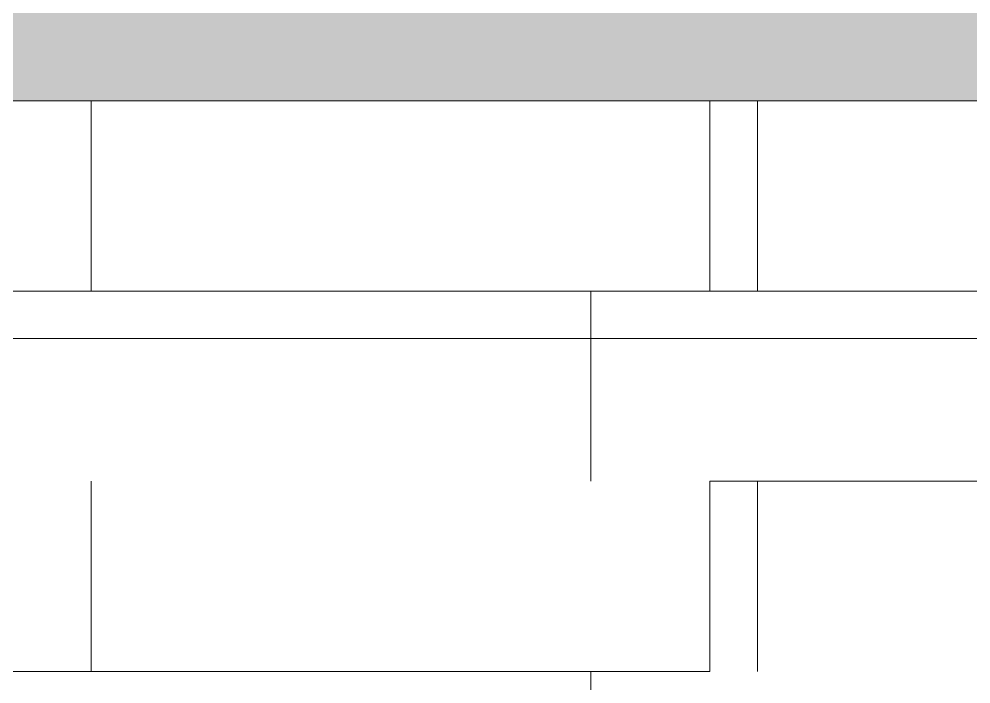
# Model space of a CAD drawing. Header units: metres. Extents: x 0 to 46.1, y -33.1 to 1.9.
# Drawn here: x 16.549 to 18.549, y -25.226 to -23.828 of the extents above; entities that cross this region are included whole.
import ezdxf

# ---------------------------------------------------------------- set-up
doc = ezdxf.new("R2010")
doc.units = ezdxf.units.M
doc.header["$LTSCALE"] = 0.02
doc.layers.add('AB_EXT_BANDES', color=8, linetype='Continuous', lineweight=9)
doc.layers.add('CONTEXT', color=7, linetype='Continuous', lineweight=13, true_color=0x787878)
doc.layers.add('SEEN', color=7, linetype='Continuous', lineweight=20, true_color=0x000000)
doc.layers.add('FILL_restaurant', color=7, linetype='Continuous', true_color=0xf5ded7)

msp = doc.modelspace()

# ---------------------------------------------------------------- hatches: boundary and pattern name
at = {"layer": 'FILL_restaurant'}
msp.add_hatch(color=256, dxfattribs=at).paths.add_polyline_path([(22, -24), (22, -17), (8, -17), (8, -24), (22, -24)])

# ---------------------------------------------------------------- linework, layer by layer
at = {"layer": 'AB_EXT_BANDES', "lineweight": 9, "true_color": 0x606060, "transparency": 33554597}
for points in [[(16, -24), (18, -24)], [(16.7, -24.4), (16.7, -24)], [(18, -24.4), (18, -24)], [(18, -24), (20, -24)], [(18, -24.4), (18, -24)], [(18.1, -24.4), (18.1, -24)], [(16, -24.4), (18, -24.4)], [(17.75, -24.8), (17.75, -24.4)], [(18, -24.4), (20, -24.4)], [(16.7, -25.2), (16.7, -24.8)], [(18, -25.2), (18, -24.8)], [(18, -24.8), (20, -24.8)], [(18, -25.2), (18, -24.8)], [(18.1, -25.2), (18.1, -24.8)], [(16, -25.2), (18, -25.2)], [(17.75, -25.5), (17.75, -25.2)]]:
    msp.add_lwpolyline(points, dxfattribs=at)
at = {"layer": 'CONTEXT'}
for points in [[(8, -24), (22, -24), (23.8, -24), (23.8, -25.5), (19, -25.5), (9, -25.5), (8, -25.5), (8, -24)], [(20, -24.5), (20, -28.6061), (17.977, -29), (8, -29), (8, -24.5), (20, -24.5)]]:
    msp.add_lwpolyline(points, close=True, dxfattribs=at)
at = {"layer": 'SEEN'}
msp.add_lwpolyline([(22, -24), (22, -17), (8, -17), (8, -24), (22, -24)], close=True, dxfattribs=at)

doc.saveas('drawing.dxf')
